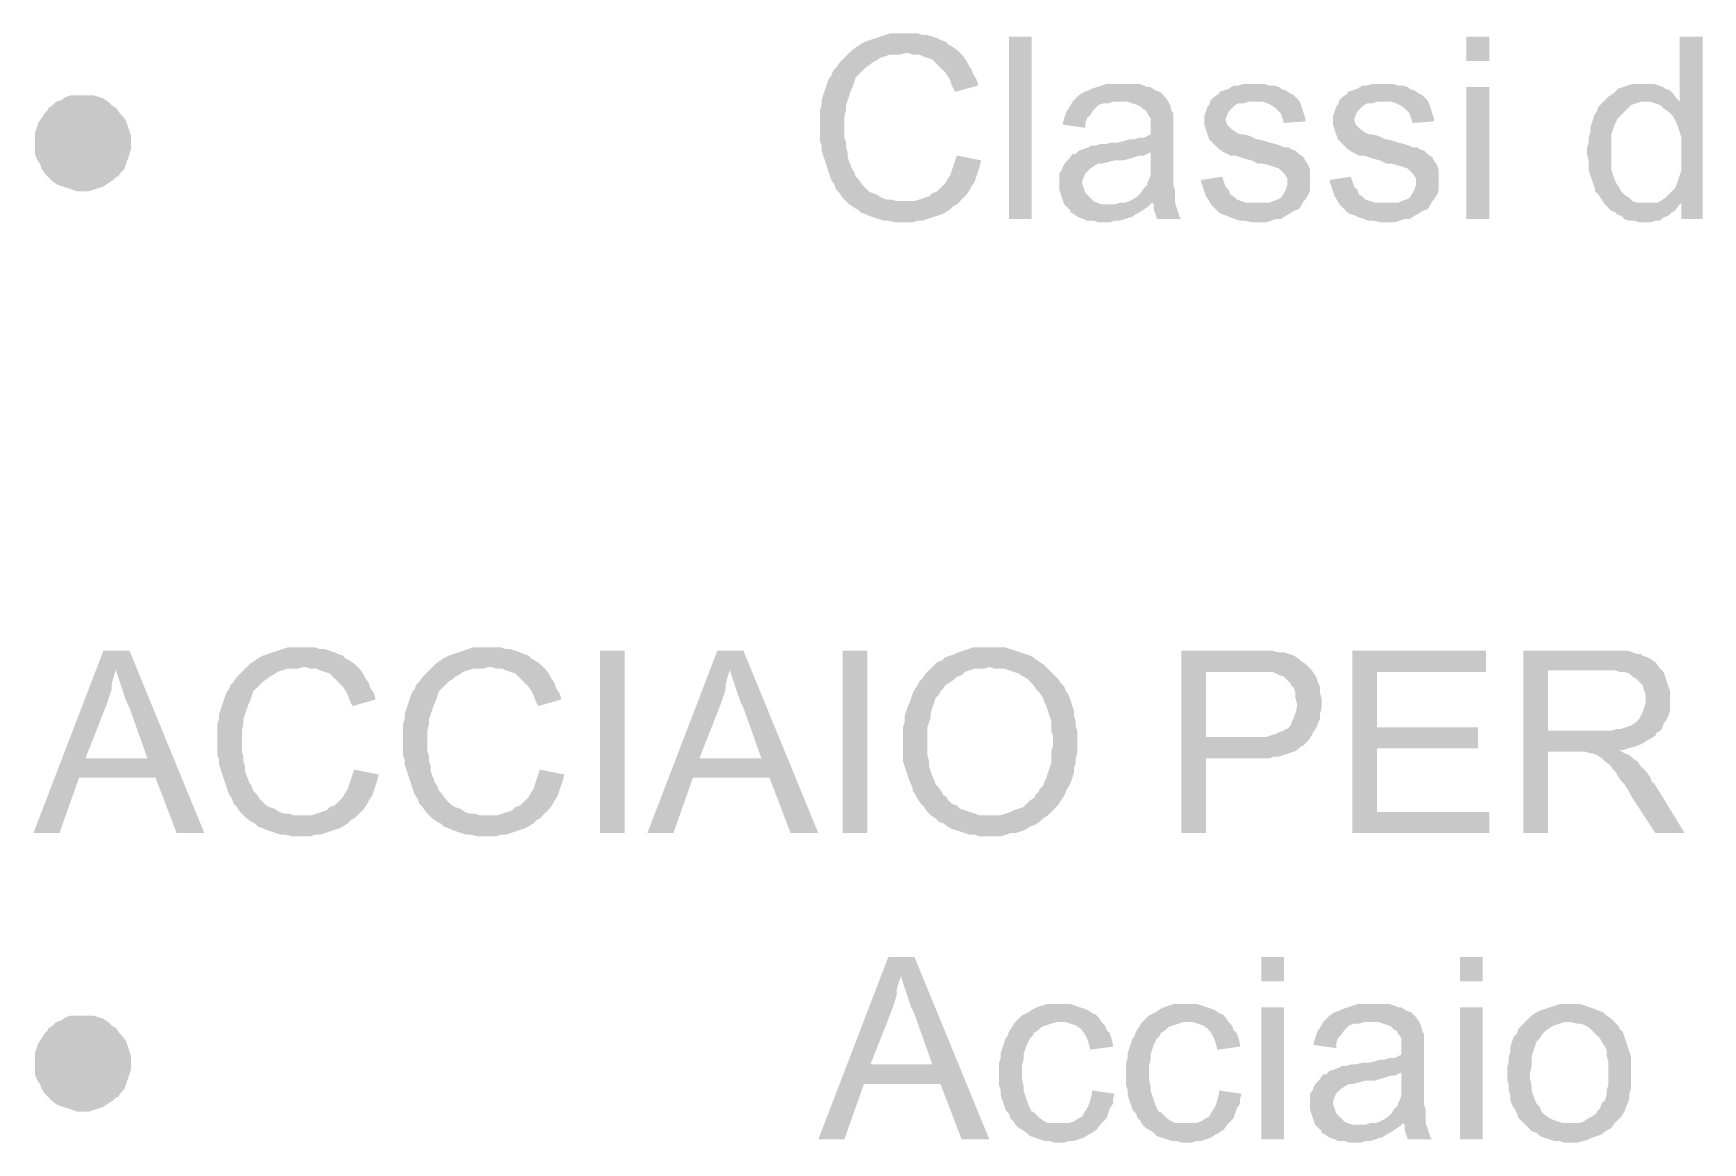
# Model space of a CAD drawing. Header units: millimetres. Extents: x -35.3 to 0.3, y 0.4 to 20.6.
# Drawn here: x -34.538 to -33.684, y 9.981 to 10.549 of the extents above; entities that cross this region are included whole.
import ezdxf

# ---------------------------------------------------------------- set-up
doc = ezdxf.new("R2010")
doc.units = ezdxf.units.MM
doc.layers.add('PDF _Riempimenti solidi', color=7, linetype='Continuous')

msp = doc.modelspace()

# ---------------------------------------------------------------- hatches: boundary and pattern name
at = {"layer": 'PDF _Riempimenti solidi', "transparency": 33554559}
for points in [[(-34.091, 10.54851), (-34.09933, 10.54851), (-34.10183, 10.54767), (-34.10433, 10.54684), (-34.10683, 10.54601), (-34.10933, 10.54517), (-34.11183, 10.54434), (-34.1135, 10.54351), (-34.116, 10.54184), (-34.1185, 10.54017), (-34.12017, 10.53851), (-34.1235, 10.53517), (-34.12517, 10.53351), (-34.12683, 10.53101), (-34.1285, 10.52934), (-34.12933, 10.52684), (-34.13017, 10.52601), (-34.131, 10.52434), (-34.13183, 10.52184), (-34.13267, 10.51934), (-34.13433, 10.51434), (-34.13433, 10.51184), (-34.13517, 10.50934), (-34.13517, 10.49351), (-34.13433, 10.49101), (-34.13433, 10.48851), (-34.1335, 10.48601), (-34.13267, 10.48351), (-34.13183, 10.48101), (-34.131, 10.47851), (-34.13017, 10.47601), (-34.12933, 10.47351), (-34.12767, 10.47101), (-34.12683, 10.46851), (-34.12517, 10.46684), (-34.1235, 10.46434), (-34.12017, 10.46101), (-34.09267, 10.46267), (-34.096, 10.46267), (-34.0985, 10.46351), (-34.101, 10.46351), (-34.1035, 10.46434), (-34.106, 10.46601), (-34.1085, 10.46684), (-34.11017, 10.46767), (-34.11183, 10.46934), (-34.1135, 10.47101), (-34.11517, 10.47351), (-34.11683, 10.47517), (-34.11767, 10.47767), (-34.11933, 10.48017), (-34.11933, 10.48101), (-34.12017, 10.48267), (-34.121, 10.48517), (-34.121, 10.48767), (-34.12183, 10.49017), (-34.12183, 10.49267), (-34.12267, 10.49517), (-34.12267, 10.50601), (-34.12183, 10.50934), (-34.12183, 10.51184), (-34.11933, 10.51934), (-34.1185, 10.52101), (-34.11767, 10.52351), (-34.11683, 10.52601), (-34.11183, 10.53101), (-34.10933, 10.53267), (-34.1085, 10.53351), (-34.10683, 10.53434), (-34.10433, 10.53601), (-34.10183, 10.53684), (-34.09933, 10.53767), (-34.09433, 10.53767), (-34.091, 10.53851), (-34.0635, 10.53851), (-34.06517, 10.54017), (-34.06767, 10.54184), (-34.06933, 10.54267), (-34.071, 10.54434), (-34.0735, 10.54517), (-34.07517, 10.54601), (-34.07767, 10.54684), (-34.08017, 10.54767), (-34.08267, 10.54767), (-34.08517, 10.54851), (-34.0885, 10.54851)], [(-34.02683, 10.45351), (-34.02683, 10.54684), (-34.0385, 10.54684), (-34.0385, 10.45351)], [(-33.79267, 10.53434), (-33.79267, 10.54684), (-33.80434, 10.54684), (-33.80434, 10.53434)], [(-33.6835, 10.54684), (-33.69517, 10.54684), (-33.69517, 10.51351), (-33.71267, 10.51351), (-33.71017, 10.51351), (-33.70517, 10.51184), (-33.7035, 10.51017), (-33.701, 10.50851), (-33.69933, 10.50684), (-33.6985, 10.50601), (-33.69683, 10.50267), (-33.696, 10.50017), (-33.69517, 10.49767), (-33.69433, 10.49517), (-33.69433, 10.47851), (-33.69517, 10.47601), (-33.69683, 10.47101), (-33.69767, 10.46934), (-33.69933, 10.46767), (-33.70267, 10.46434), (-33.70517, 10.46267), (-33.70683, 10.46184), (-33.69433, 10.46184), (-33.69433, 10.45351), (-33.6835, 10.45351)], [(-34.0635, 10.53851), (-34.091, 10.53851), (-34.09017, 10.53851), (-34.08767, 10.53767), (-34.08433, 10.53767), (-34.08267, 10.53684), (-34.08017, 10.53601), (-34.07767, 10.53517), (-34.07433, 10.53184), (-34.071, 10.52851), (-34.06933, 10.52601), (-34.0685, 10.52434), (-34.06767, 10.52184), (-34.066, 10.51851), (-34.05433, 10.52184), (-34.05433, 10.52267), (-34.05517, 10.52517), (-34.05683, 10.52767), (-34.05767, 10.53017), (-34.05933, 10.53267), (-34.06017, 10.53434), (-34.06183, 10.53684)], [(-34.48767, 10.49267), (-34.48767, 10.48934), (-34.4885, 10.48684), (-34.48933, 10.48434), (-34.49017, 10.48184), (-34.491, 10.47934), (-34.49267, 10.47767), (-34.49433, 10.47517), (-34.49517, 10.47517), (-34.49683, 10.47351), (-34.50183, 10.47017), (-34.50433, 10.46934), (-34.50683, 10.46851), (-34.50933, 10.46767), (-34.51517, 10.46767), (-34.51767, 10.46851), (-34.52017, 10.46934), (-34.52267, 10.47017), (-34.52517, 10.47101), (-34.52767, 10.47267), (-34.52933, 10.47434), (-34.53183, 10.47684), (-34.5335, 10.47934), (-34.53433, 10.48184), (-34.536, 10.48434), (-34.53683, 10.48684), (-34.53683, 10.49767), (-34.536, 10.50017), (-34.53517, 10.50267), (-34.5335, 10.50517), (-34.53183, 10.50767), (-34.53017, 10.50934), (-34.53017, 10.51017), (-34.52767, 10.51184), (-34.526, 10.51351), (-34.5235, 10.51434), (-34.521, 10.51601), (-34.5185, 10.51684), (-34.50683, 10.51684), (-34.50433, 10.51601), (-34.50183, 10.51517), (-34.49933, 10.51351), (-34.49767, 10.51184), (-34.49517, 10.51017), (-34.4935, 10.50767), (-34.49183, 10.50601), (-34.49017, 10.50351), (-34.48767, 10.49601)], [(-33.98017, 10.52267), (-33.9885, 10.52267), (-33.991, 10.52184), (-33.9935, 10.52101), (-33.996, 10.52017), (-33.99767, 10.51934), (-34.00017, 10.51851), (-34.00267, 10.51684), (-34.00433, 10.51517), (-34.006, 10.51351), (-33.97767, 10.51351), (-33.97517, 10.51267), (-33.97267, 10.51184), (-33.971, 10.51101), (-33.96933, 10.50934), (-33.9685, 10.50934), (-33.96767, 10.50767), (-33.966, 10.50517), (-33.966, 10.49684), (-33.96933, 10.49517), (-33.97183, 10.49517), (-33.97433, 10.49434), (-33.97683, 10.49434), (-33.97933, 10.49351), (-33.98267, 10.49267), (-33.986, 10.49267), (-33.98933, 10.49184), (-33.99183, 10.49184), (-33.99433, 10.49101), (-33.99683, 10.49101), (-33.99767, 10.49017), (-34.00017, 10.48934), (-34.00267, 10.48851), (-33.966, 10.48767), (-33.966, 10.47601), (-33.96683, 10.47351), (-33.96767, 10.47184), (-33.96767, 10.47101), (-33.96933, 10.46934), (-33.971, 10.46684), (-33.97267, 10.46517), (-33.97517, 10.46351), (-33.97683, 10.46267), (-33.97933, 10.46184), (-33.96517, 10.46184), (-33.96433, 10.46101), (-33.96433, 10.45851), (-33.9635, 10.45601), (-33.96267, 10.45351), (-33.95017, 10.45351), (-33.951, 10.45434), (-33.95183, 10.45684), (-33.95267, 10.45934), (-33.9535, 10.46184), (-33.9535, 10.46851), (-33.95433, 10.47101), (-33.95433, 10.50767), (-33.95517, 10.50851), (-33.956, 10.51184), (-33.95683, 10.51351), (-33.9585, 10.51601), (-33.95933, 10.51684), (-33.961, 10.51851), (-33.9635, 10.51934), (-33.966, 10.52101), (-33.96767, 10.52101), (-33.96933, 10.52184), (-33.97183, 10.52267), (-33.97767, 10.52267)], [(-33.9135, 10.52267), (-33.9185, 10.52267), (-33.921, 10.52184), (-33.9235, 10.52184), (-33.926, 10.52017), (-33.9285, 10.51934), (-33.931, 10.51851), (-33.931, 10.51767), (-33.9335, 10.51601), (-33.93517, 10.51434), (-33.91267, 10.51351), (-33.9085, 10.51351), (-33.906, 10.51267), (-33.90433, 10.51184), (-33.90183, 10.51017), (-33.901, 10.50934), (-33.89933, 10.50767), (-33.8985, 10.50517), (-33.89767, 10.50267), (-33.88683, 10.50351), (-33.88683, 10.50517), (-33.88767, 10.50767), (-33.8885, 10.51017), (-33.88933, 10.51267), (-33.89017, 10.51434), (-33.89267, 10.51684), (-33.89433, 10.51767), (-33.89683, 10.51934), (-33.89933, 10.52017), (-33.90017, 10.52101), (-33.90267, 10.52184), (-33.90517, 10.52184), (-33.90767, 10.52267), (-33.91017, 10.52267)], [(-33.84767, 10.52267), (-33.85267, 10.52267), (-33.85517, 10.52184), (-33.85767, 10.52184), (-33.86017, 10.52017), (-33.86267, 10.51934), (-33.86517, 10.51851), (-33.86517, 10.51767), (-33.86767, 10.51601), (-33.86933, 10.51434), (-33.84683, 10.51351), (-33.84267, 10.51351), (-33.84017, 10.51267), (-33.8385, 10.51184), (-33.836, 10.51017), (-33.83517, 10.50934), (-33.8335, 10.50767), (-33.83267, 10.50517), (-33.83183, 10.50267), (-33.821, 10.50351), (-33.821, 10.50517), (-33.82183, 10.50767), (-33.82267, 10.51017), (-33.8235, 10.51267), (-33.82433, 10.51434), (-33.82517, 10.51517), (-33.82683, 10.51684), (-33.8285, 10.51767), (-33.831, 10.51934), (-33.8335, 10.52017), (-33.83433, 10.52101), (-33.83683, 10.52184), (-33.83933, 10.52184), (-33.84183, 10.52267), (-33.84433, 10.52267)], [(-33.79267, 10.45351), (-33.79267, 10.52101), (-33.80434, 10.52101), (-33.80434, 10.45351)], [(-33.7135, 10.52267), (-33.71933, 10.52267), (-33.72183, 10.52184), (-33.72433, 10.52101), (-33.72683, 10.52017), (-33.7285, 10.51851), (-33.72933, 10.51767), (-33.73183, 10.51601), (-33.7335, 10.51434), (-33.73683, 10.51101), (-33.73767, 10.50851), (-33.73933, 10.50601), (-33.73933, 10.50517), (-33.74017, 10.50267), (-33.741, 10.50017), (-33.741, 10.49767), (-33.74183, 10.49517), (-33.74183, 10.49267), (-33.74267, 10.49017), (-33.74267, 10.48684), (-33.74183, 10.48351), (-33.74183, 10.47851), (-33.73933, 10.47101), (-33.7385, 10.46934), (-33.7385, 10.46767), (-33.73683, 10.46601), (-33.73517, 10.46351), (-33.7335, 10.46101), (-33.71183, 10.46184), (-33.71683, 10.46184), (-33.71933, 10.46267), (-33.721, 10.46434), (-33.7235, 10.46601), (-33.72517, 10.46767), (-33.726, 10.46934), (-33.72767, 10.47184), (-33.7285, 10.47351), (-33.72933, 10.47601), (-33.73017, 10.47851), (-33.73017, 10.49684), (-33.72933, 10.49934), (-33.7285, 10.50184), (-33.72767, 10.50351), (-33.72683, 10.50517), (-33.7235, 10.50851), (-33.72183, 10.51017), (-33.72017, 10.51184), (-33.71767, 10.51267), (-33.71517, 10.51351), (-33.69517, 10.51351), (-33.69683, 10.51517), (-33.6985, 10.51767), (-33.70017, 10.51934), (-33.70267, 10.52017), (-33.7035, 10.52101), (-33.706, 10.52184), (-33.7085, 10.52267), (-33.711, 10.52267)], [(-34.006, 10.51351), (-34.00683, 10.51184), (-34.0085, 10.50934), (-34.00933, 10.50767), (-34.01017, 10.50517), (-34.011, 10.50184), (-33.99933, 10.50017), (-33.99933, 10.50267), (-33.9985, 10.50517), (-33.99683, 10.50684), (-33.99517, 10.50934), (-33.99433, 10.51017), (-33.99267, 10.51184), (-33.99017, 10.51267), (-33.98767, 10.51267), (-33.98517, 10.51351), (-33.98183, 10.51351)], [(-33.93517, 10.51434), (-33.936, 10.51184), (-33.93683, 10.51101), (-33.93767, 10.50851), (-33.9385, 10.50601), (-33.9385, 10.50184), (-33.93767, 10.49934), (-33.93683, 10.49684), (-33.936, 10.49434), (-33.93267, 10.49101), (-33.931, 10.48934), (-33.9285, 10.48767), (-33.92683, 10.48684), (-33.92517, 10.48601), (-33.92267, 10.48601), (-33.92017, 10.48517), (-33.91767, 10.48434), (-33.91433, 10.48351), (-33.911, 10.48184), (-33.9085, 10.48184), (-33.90517, 10.48101), (-33.90017, 10.47934), (-33.89767, 10.47684), (-33.896, 10.47434), (-33.896, 10.47101), (-33.89683, 10.46851), (-33.89767, 10.46684), (-33.89933, 10.46434), (-33.901, 10.46351), (-33.9035, 10.46267), (-33.90517, 10.46184), (-33.911, 10.46184), (-33.93517, 10.46101), (-33.9335, 10.45934), (-33.93183, 10.45767), (-33.931, 10.45684), (-33.92933, 10.45601), (-33.92683, 10.45517), (-33.92517, 10.45434), (-33.92017, 10.45267), (-33.91767, 10.45267), (-33.91433, 10.45184), (-33.90683, 10.45184), (-33.90433, 10.45267), (-33.90183, 10.45351), (-33.89933, 10.45351), (-33.89683, 10.45517), (-33.89517, 10.45601), (-33.89267, 10.45767), (-33.89017, 10.45851), (-33.8885, 10.46101), (-33.88767, 10.46267), (-33.88683, 10.46351), (-33.88517, 10.46601), (-33.88433, 10.46851), (-33.88433, 10.47851), (-33.88517, 10.48101), (-33.88683, 10.48351), (-33.88767, 10.48517), (-33.89017, 10.48684), (-33.89183, 10.48851), (-33.89433, 10.48934), (-33.89517, 10.49017), (-33.89767, 10.49017), (-33.89933, 10.49101), (-33.90183, 10.49184), (-33.90517, 10.49267), (-33.90767, 10.49351), (-33.911, 10.49434), (-33.91183, 10.49434), (-33.91517, 10.49601), (-33.9185, 10.49684), (-33.92017, 10.49684), (-33.92183, 10.49767), (-33.92433, 10.49934), (-33.92683, 10.50184), (-33.92767, 10.50434), (-33.92683, 10.50684), (-33.926, 10.50851), (-33.9235, 10.51101), (-33.92267, 10.51184), (-33.921, 10.51267), (-33.9185, 10.51267), (-33.916, 10.51351), (-33.91267, 10.51351)], [(-33.86933, 10.51434), (-33.87017, 10.51184), (-33.871, 10.51101), (-33.87183, 10.50851), (-33.87267, 10.50601), (-33.87267, 10.50184), (-33.87017, 10.49434), (-33.86683, 10.49101), (-33.86517, 10.48934), (-33.86267, 10.48767), (-33.861, 10.48684), (-33.85933, 10.48601), (-33.85683, 10.48601), (-33.85433, 10.48517), (-33.85183, 10.48434), (-33.8485, 10.48351), (-33.84517, 10.48184), (-33.84267, 10.48184), (-33.83933, 10.48101), (-33.83683, 10.48017), (-33.83433, 10.47934), (-33.8335, 10.47851), (-33.83183, 10.47684), (-33.83017, 10.47434), (-33.83017, 10.47101), (-33.831, 10.46851), (-33.83183, 10.46684), (-33.8335, 10.46434), (-33.83517, 10.46351), (-33.83767, 10.46267), (-33.83933, 10.46184), (-33.84517, 10.46184), (-33.86933, 10.46101), (-33.86767, 10.45934), (-33.866, 10.45767), (-33.86517, 10.45684), (-33.8635, 10.45601), (-33.861, 10.45517), (-33.85933, 10.45434), (-33.85683, 10.45351), (-33.85433, 10.45267), (-33.85183, 10.45267), (-33.8485, 10.45184), (-33.841, 10.45184), (-33.8385, 10.45267), (-33.836, 10.45351), (-33.8335, 10.45351), (-33.831, 10.45517), (-33.82933, 10.45601), (-33.82683, 10.45767), (-33.82433, 10.45851), (-33.82267, 10.46101), (-33.82183, 10.46267), (-33.821, 10.46351), (-33.81933, 10.46601), (-33.8185, 10.46851), (-33.8185, 10.47851), (-33.81933, 10.48101), (-33.821, 10.48351), (-33.82183, 10.48517), (-33.82433, 10.48684), (-33.826, 10.48851), (-33.8285, 10.48934), (-33.82933, 10.49017), (-33.83183, 10.49017), (-33.8335, 10.49101), (-33.836, 10.49184), (-33.83933, 10.49267), (-33.84183, 10.49351), (-33.84517, 10.49434), (-33.846, 10.49434), (-33.84933, 10.49601), (-33.85267, 10.49684), (-33.85433, 10.49684), (-33.856, 10.49767), (-33.8585, 10.49934), (-33.86017, 10.50101), (-33.861, 10.50184), (-33.86183, 10.50434), (-33.861, 10.50684), (-33.86017, 10.50851), (-33.85767, 10.51101), (-33.85683, 10.51184), (-33.85517, 10.51267), (-33.85267, 10.51267), (-33.85017, 10.51351), (-33.84683, 10.51351)], [(-34.06517, 10.48601), (-34.066, 10.48351), (-34.06683, 10.48101), (-34.06767, 10.47851), (-34.0685, 10.47601), (-34.07017, 10.47351), (-34.071, 10.47184), (-34.07267, 10.47017), (-34.07433, 10.46851), (-34.07517, 10.46767), (-34.07767, 10.46684), (-34.07933, 10.46517), (-34.08183, 10.46434), (-34.08433, 10.46351), (-34.08683, 10.46267), (-34.09267, 10.46267), (-34.12017, 10.46101), (-34.11767, 10.45934), (-34.116, 10.45851), (-34.11433, 10.45684), (-34.11183, 10.45601), (-34.11017, 10.45517), (-34.10767, 10.45434), (-34.10517, 10.45351), (-34.10267, 10.45267), (-34.10017, 10.45267), (-34.09683, 10.45184), (-34.08767, 10.45184), (-34.08517, 10.45267), (-34.08267, 10.45267), (-34.08017, 10.45351), (-34.07767, 10.45434), (-34.07517, 10.45517), (-34.07267, 10.45601), (-34.071, 10.45684), (-34.0685, 10.45851), (-34.06683, 10.46017), (-34.06517, 10.46101), (-34.0635, 10.46267), (-34.06017, 10.46601), (-34.0585, 10.46851), (-34.05767, 10.47017), (-34.056, 10.47267), (-34.05517, 10.47517), (-34.05433, 10.47767), (-34.0535, 10.48017), (-34.05267, 10.48351)], [(-34.00267, 10.48851), (-34.00433, 10.48684), (-34.006, 10.48684), (-34.00767, 10.48434), (-34.00933, 10.48267), (-34.011, 10.48017), (-34.011, 10.47934), (-34.01267, 10.47684), (-34.01267, 10.46851), (-34.01183, 10.46601), (-34.011, 10.46351), (-34.01017, 10.46101), (-34.0085, 10.45934), (-34.00683, 10.45767), (-34.00683, 10.45684), (-34.00517, 10.45601), (-34.00267, 10.45434), (-34.00017, 10.45351), (-33.9985, 10.45267), (-33.99517, 10.45267), (-33.99267, 10.45184), (-33.98683, 10.45184), (-33.98433, 10.45267), (-33.98183, 10.45267), (-33.97683, 10.45434), (-33.976, 10.45434), (-33.9735, 10.45601), (-33.97183, 10.45684), (-33.96933, 10.45851), (-33.96683, 10.46017), (-33.98683, 10.46101), (-33.991, 10.46101), (-33.9935, 10.46184), (-33.99517, 10.46267), (-33.99683, 10.46434), (-33.99767, 10.46517), (-33.99933, 10.46684), (-34.00017, 10.46934), (-34.001, 10.47184), (-34.001, 10.47267), (-34.00017, 10.47517), (-33.99933, 10.47684), (-33.9985, 10.47767), (-33.99683, 10.47934), (-33.99433, 10.48101), (-33.99267, 10.48184), (-33.991, 10.48184), (-33.98767, 10.48267), (-33.98433, 10.48351), (-33.98017, 10.48351), (-33.97683, 10.48434), (-33.97433, 10.48517), (-33.97183, 10.48601), (-33.96933, 10.48601), (-33.96767, 10.48684), (-33.966, 10.48767)], [(-33.92933, 10.47517), (-33.94017, 10.47351), (-33.94017, 10.47267), (-33.9385, 10.46767), (-33.93767, 10.46517), (-33.936, 10.46267), (-33.93517, 10.46101), (-33.911, 10.46184), (-33.91683, 10.46184), (-33.91933, 10.46267), (-33.92183, 10.46351), (-33.9235, 10.46517), (-33.92517, 10.46601), (-33.926, 10.46851), (-33.92767, 10.47017), (-33.9285, 10.47267)], [(-33.8635, 10.47517), (-33.87433, 10.47351), (-33.87433, 10.47267), (-33.8735, 10.47017), (-33.87267, 10.46767), (-33.87183, 10.46517), (-33.87017, 10.46267), (-33.86933, 10.46101), (-33.84517, 10.46184), (-33.851, 10.46184), (-33.8535, 10.46267), (-33.856, 10.46351), (-33.85767, 10.46517), (-33.85933, 10.46601), (-33.86017, 10.46851), (-33.86183, 10.47017), (-33.86267, 10.47267)], [(-33.97933, 10.46184), (-33.98183, 10.46184), (-33.98433, 10.46101), (-33.98683, 10.46101), (-33.96683, 10.46017), (-33.96517, 10.46184)], [(-33.70683, 10.46184), (-33.71183, 10.46184), (-33.7335, 10.46101), (-33.73183, 10.45934), (-33.73017, 10.45767), (-33.72767, 10.45684), (-33.72767, 10.45601), (-33.72517, 10.45517), (-33.7235, 10.45351), (-33.721, 10.45267), (-33.7185, 10.45267), (-33.716, 10.45184), (-33.71017, 10.45184), (-33.70767, 10.45267), (-33.70517, 10.45267), (-33.7035, 10.45434), (-33.701, 10.45517), (-33.69933, 10.45684), (-33.69767, 10.45767), (-33.696, 10.46017), (-33.69433, 10.46184)], [(-34.39933, 10.23434), (-34.40767, 10.23434), (-34.41017, 10.23351), (-34.41267, 10.23267), (-34.41517, 10.23184), (-34.41767, 10.23101), (-34.42017, 10.23017), (-34.42183, 10.22934), (-34.42433, 10.22767), (-34.42683, 10.22601), (-34.4285, 10.22434), (-34.43183, 10.22101), (-34.4335, 10.21934), (-34.43517, 10.21684), (-34.43683, 10.21517), (-34.43767, 10.21267), (-34.4385, 10.21184), (-34.43933, 10.21017), (-34.44267, 10.20017), (-34.44267, 10.19767), (-34.4435, 10.19517), (-34.4435, 10.17934), (-34.44267, 10.17684), (-34.44267, 10.17434), (-34.44183, 10.17184), (-34.441, 10.16934), (-34.44017, 10.16684), (-34.4385, 10.16184), (-34.43767, 10.15934), (-34.436, 10.15684), (-34.43517, 10.15434), (-34.4335, 10.15267), (-34.43183, 10.15017), (-34.43017, 10.14851), (-34.4285, 10.14684), (-34.401, 10.14851), (-34.40433, 10.14851), (-34.40683, 10.14934), (-34.40933, 10.14934), (-34.41183, 10.15017), (-34.41433, 10.15184), (-34.41683, 10.15267), (-34.4185, 10.15351), (-34.42183, 10.15684), (-34.4235, 10.15934), (-34.42517, 10.16101), (-34.426, 10.16351), (-34.42767, 10.16601), (-34.42767, 10.16684), (-34.4285, 10.16851), (-34.42933, 10.17101), (-34.42933, 10.17351), (-34.43017, 10.17601), (-34.43017, 10.17851), (-34.431, 10.18101), (-34.431, 10.19184), (-34.43017, 10.19517), (-34.43017, 10.19767), (-34.42933, 10.20017), (-34.42767, 10.20517), (-34.42683, 10.20684), (-34.42517, 10.21184), (-34.42183, 10.21517), (-34.42017, 10.21684), (-34.41767, 10.21851), (-34.41683, 10.21934), (-34.41517, 10.22017), (-34.41267, 10.22184), (-34.40767, 10.22351), (-34.40267, 10.22351), (-34.39933, 10.22434), (-34.37183, 10.22434), (-34.3735, 10.22601), (-34.376, 10.22767), (-34.37767, 10.22851), (-34.37933, 10.23017), (-34.38183, 10.23101), (-34.3835, 10.23184), (-34.386, 10.23267), (-34.3885, 10.23351), (-34.391, 10.23351), (-34.3935, 10.23434), (-34.39683, 10.23434)], [(-34.30433, 10.23434), (-34.31267, 10.23434), (-34.31517, 10.23351), (-34.31767, 10.23267), (-34.32017, 10.23184), (-34.32267, 10.23101), (-34.32517, 10.23017), (-34.32683, 10.22934), (-34.32933, 10.22767), (-34.33183, 10.22601), (-34.33517, 10.22267), (-34.3385, 10.21934), (-34.34017, 10.21684), (-34.34183, 10.21517), (-34.34267, 10.21267), (-34.3435, 10.21184), (-34.34433, 10.21017), (-34.346, 10.20517), (-34.34683, 10.20267), (-34.34767, 10.20017), (-34.34767, 10.19767), (-34.3485, 10.19517), (-34.3485, 10.17934), (-34.34767, 10.17684), (-34.34767, 10.17434), (-34.34683, 10.17184), (-34.346, 10.16934), (-34.34517, 10.16684), (-34.34267, 10.15934), (-34.341, 10.15684), (-34.34017, 10.15434), (-34.3385, 10.15267), (-34.33683, 10.15017), (-34.33517, 10.14851), (-34.3335, 10.14684), (-34.306, 10.14851), (-34.30933, 10.14851), (-34.31183, 10.14934), (-34.31433, 10.14934), (-34.31683, 10.15017), (-34.31933, 10.15184), (-34.32183, 10.15267), (-34.3235, 10.15351), (-34.32517, 10.15517), (-34.32683, 10.15684), (-34.3285, 10.15934), (-34.33017, 10.16101), (-34.331, 10.16351), (-34.33267, 10.16601), (-34.33267, 10.16684), (-34.3335, 10.16851), (-34.33433, 10.17101), (-34.33433, 10.17351), (-34.33517, 10.17601), (-34.33517, 10.17851), (-34.336, 10.18101), (-34.336, 10.19184), (-34.33517, 10.19517), (-34.33517, 10.19767), (-34.33433, 10.20017), (-34.3335, 10.20267), (-34.33267, 10.20517), (-34.33183, 10.20684), (-34.33017, 10.21184), (-34.3285, 10.21351), (-34.32517, 10.21684), (-34.32267, 10.21851), (-34.32183, 10.21934), (-34.32017, 10.22017), (-34.31767, 10.22184), (-34.31517, 10.22267), (-34.31267, 10.22351), (-34.30767, 10.22351), (-34.30433, 10.22434), (-34.27683, 10.22434), (-34.2785, 10.22601), (-34.281, 10.22767), (-34.28267, 10.22851), (-34.28433, 10.23017), (-34.28683, 10.23101), (-34.2885, 10.23184), (-34.291, 10.23267), (-34.2935, 10.23351), (-34.296, 10.23351), (-34.2985, 10.23434), (-34.30183, 10.23434)], [(-34.0485, 10.23434), (-34.05683, 10.23434), (-34.05933, 10.23351), (-34.06183, 10.23267), (-34.06433, 10.23184), (-34.066, 10.23101), (-34.071, 10.22934), (-34.07267, 10.22767), (-34.07517, 10.22684), (-34.07683, 10.22517), (-34.0485, 10.22434), (-34.046, 10.22351), (-34.041, 10.22351), (-34.0385, 10.22267), (-34.036, 10.22184), (-34.0335, 10.22101), (-34.031, 10.21934), (-34.02933, 10.21851), (-34.026, 10.21517), (-34.02433, 10.21267), (-34.02267, 10.21101), (-34.021, 10.20851), (-34.02017, 10.20601), (-34.01933, 10.20434), (-34.01683, 10.19684), (-34.01683, 10.19184), (-34.016, 10.18934), (-34.016, 10.18351), (-34.01683, 10.18101), (-34.01683, 10.17517), (-34.01767, 10.17267), (-34.0185, 10.17017), (-34.01933, 10.16767), (-34.02017, 10.16601), (-34.021, 10.16351), (-34.02267, 10.16184), (-34.0235, 10.16017), (-34.02517, 10.15851), (-34.02517, 10.15767), (-34.02767, 10.15601), (-34.02933, 10.15434), (-34.031, 10.15267), (-34.0335, 10.15184), (-34.036, 10.15101), (-34.03767, 10.15017), (-34.04017, 10.14934), (-34.04267, 10.14851), (-34.0485, 10.14851), (-34.0185, 10.14851), (-34.01517, 10.15184), (-34.0135, 10.15351), (-34.01183, 10.15601), (-34.01017, 10.15851), (-34.00933, 10.16017), (-34.00933, 10.16101), (-34.00767, 10.16351), (-34.00683, 10.16517), (-34.006, 10.16767), (-34.00517, 10.17017), (-34.00517, 10.17267), (-34.00433, 10.17517), (-34.00433, 10.17767), (-34.0035, 10.18017), (-34.0035, 10.19184), (-34.00433, 10.19434), (-34.00433, 10.19684), (-34.00517, 10.19934), (-34.00517, 10.20184), (-34.006, 10.20434), (-34.00683, 10.20684), (-34.00767, 10.20934), (-34.0085, 10.21101), (-34.00933, 10.21184), (-34.01017, 10.21434), (-34.01183, 10.21601), (-34.0135, 10.21851), (-34.01517, 10.22017), (-34.0185, 10.22351), (-34.02017, 10.22517), (-34.02267, 10.22684), (-34.02517, 10.22851), (-34.026, 10.22934), (-34.02767, 10.23017), (-34.03017, 10.23101), (-34.03267, 10.23184), (-34.03517, 10.23267), (-34.03767, 10.23351), (-34.04017, 10.23434), (-34.04517, 10.23434)], [(-34.4885, 10.23267), (-34.50183, 10.23267), (-34.53767, 10.13934), (-34.52433, 10.13934), (-34.51433, 10.16767), (-34.47517, 10.16767), (-34.511, 10.17767), (-34.50017, 10.20517), (-34.49933, 10.20767), (-34.4985, 10.21017), (-34.49767, 10.21267), (-34.49767, 10.21517), (-34.49683, 10.21851), (-34.496, 10.22101), (-34.49517, 10.22351)], [(-34.4885, 10.23267), (-34.49517, 10.22351), (-34.49517, 10.22184), (-34.49433, 10.21934), (-34.4935, 10.21684), (-34.49267, 10.21434), (-34.49183, 10.21184), (-34.49017, 10.20684), (-34.4885, 10.20351), (-34.47933, 10.17767), (-34.511, 10.17767), (-34.47517, 10.16767), (-34.46433, 10.13934), (-34.45017, 10.13934)], [(-34.23517, 10.13934), (-34.23517, 10.23267), (-34.24767, 10.23267), (-34.24767, 10.13934)], [(-34.17433, 10.23267), (-34.18767, 10.23267), (-34.2235, 10.13934), (-34.21017, 10.13934), (-34.20017, 10.16767), (-34.161, 10.16767), (-34.19683, 10.17767), (-34.186, 10.20517), (-34.18433, 10.21017), (-34.1835, 10.21267), (-34.1835, 10.21517), (-34.18267, 10.21851), (-34.18183, 10.22101), (-34.181, 10.22351)], [(-34.17433, 10.23267), (-34.181, 10.22351), (-34.181, 10.22184), (-34.18017, 10.21934), (-34.17933, 10.21684), (-34.1785, 10.21434), (-34.17767, 10.21184), (-34.176, 10.20684), (-34.17433, 10.20351), (-34.16517, 10.17767), (-34.19683, 10.17767), (-34.161, 10.16767), (-34.15017, 10.13934), (-34.136, 10.13934)], [(-34.111, 10.13934), (-34.111, 10.23267), (-34.1235, 10.23267), (-34.1235, 10.13934)], [(-34.07683, 10.22517), (-34.0785, 10.22351), (-34.081, 10.22101), (-34.08267, 10.21851), (-34.08433, 10.21684), (-34.08517, 10.21517), (-34.08683, 10.21267), (-34.08767, 10.21101), (-34.0885, 10.20851), (-34.08933, 10.20601), (-34.09017, 10.20434), (-34.091, 10.20184), (-34.09183, 10.19934), (-34.09183, 10.19601), (-34.09267, 10.19351), (-34.09267, 10.17601), (-34.09183, 10.17351), (-34.091, 10.17101), (-34.09017, 10.16851), (-34.08933, 10.16601), (-34.0885, 10.16434), (-34.08767, 10.16184), (-34.08767, 10.16101), (-34.086, 10.15851), (-34.08517, 10.15684), (-34.0835, 10.15434), (-34.08183, 10.15267), (-34.08017, 10.15017), (-34.0785, 10.14851), (-34.076, 10.14684), (-34.07433, 10.14517), (-34.07183, 10.14434), (-34.071, 10.14351), (-34.0685, 10.14184), (-34.066, 10.14101), (-34.0635, 10.14017), (-34.061, 10.13934), (-34.0585, 10.13851), (-34.056, 10.13851), (-34.0535, 10.13767), (-34.04267, 10.13767), (-34.04017, 10.13851), (-34.03767, 10.13934), (-34.03517, 10.13934), (-34.03267, 10.14017), (-34.03017, 10.14101), (-34.02767, 10.14267), (-34.02517, 10.14351), (-34.02267, 10.14517), (-34.021, 10.14684), (-34.0185, 10.14851), (-34.0535, 10.14851), (-34.056, 10.14934), (-34.0585, 10.15017), (-34.061, 10.15101), (-34.0635, 10.15184), (-34.06517, 10.15351), (-34.06767, 10.15434), (-34.06933, 10.15601), (-34.071, 10.15851), (-34.07183, 10.15851), (-34.07267, 10.16017), (-34.07433, 10.16267), (-34.076, 10.16434), (-34.07683, 10.16684), (-34.07767, 10.16851), (-34.0785, 10.17101), (-34.07933, 10.17351), (-34.07933, 10.17601), (-34.08017, 10.17934), (-34.08017, 10.19351), (-34.07933, 10.19601), (-34.0785, 10.19851), (-34.0785, 10.20101), (-34.07767, 10.20351), (-34.07683, 10.20601), (-34.076, 10.20851), (-34.07433, 10.21017), (-34.0735, 10.21184), (-34.07183, 10.21351), (-34.071, 10.21517), (-34.06933, 10.21601), (-34.06683, 10.21767), (-34.06517, 10.21934), (-34.06267, 10.22017), (-34.061, 10.22184), (-34.0585, 10.22267), (-34.056, 10.22351), (-34.051, 10.22351), (-34.0485, 10.22434)], [(-33.91433, 10.23267), (-33.95017, 10.23267), (-33.95017, 10.13934), (-33.93767, 10.13934), (-33.93767, 10.17767), (-33.90517, 10.17767), (-33.90267, 10.17851), (-33.90017, 10.17851), (-33.89767, 10.17934), (-33.89267, 10.18101), (-33.891, 10.18184), (-33.88933, 10.18351), (-33.88767, 10.18434), (-33.88517, 10.18684), (-33.93767, 10.18851), (-33.93767, 10.22184), (-33.9135, 10.22184), (-33.8835, 10.22267), (-33.88683, 10.22601), (-33.88933, 10.22767), (-33.89017, 10.22851), (-33.89267, 10.23017), (-33.89517, 10.23101), (-33.89767, 10.23184), (-33.901, 10.23184), (-33.9035, 10.23267), (-33.91183, 10.23267)], [(-33.79433, 10.23267), (-33.86267, 10.23267), (-33.86267, 10.13934), (-33.79267, 10.13934), (-33.79267, 10.15017), (-33.85017, 10.15017), (-33.85017, 10.18267), (-33.7985, 10.18267), (-33.7985, 10.19351), (-33.85017, 10.19351), (-33.85017, 10.22184), (-33.79433, 10.22184)], [(-33.7335, 10.23267), (-33.77517, 10.23267), (-33.77517, 10.13934), (-33.76267, 10.13934), (-33.76267, 10.18101), (-33.7485, 10.18101), (-33.726, 10.18184), (-33.72433, 10.18184), (-33.72183, 10.18267), (-33.7185, 10.18351), (-33.716, 10.18434), (-33.71433, 10.18517), (-33.71183, 10.18684), (-33.71017, 10.18767), (-33.70767, 10.18934), (-33.70683, 10.19101), (-33.706, 10.19101), (-33.76267, 10.19184), (-33.76267, 10.22267), (-33.73267, 10.22267), (-33.706, 10.22434), (-33.70767, 10.22684), (-33.71017, 10.22851), (-33.71183, 10.22934), (-33.71433, 10.23017), (-33.71517, 10.23101), (-33.71683, 10.23101), (-33.71933, 10.23184), (-33.72183, 10.23267), (-33.73017, 10.23267)], [(-34.37183, 10.22434), (-34.39933, 10.22434), (-34.3985, 10.22434), (-34.396, 10.22351), (-34.39267, 10.22351), (-34.391, 10.22267), (-34.386, 10.22101), (-34.38267, 10.21767), (-34.37933, 10.21434), (-34.37767, 10.21184), (-34.37683, 10.21017), (-34.376, 10.20767), (-34.37433, 10.20434), (-34.36267, 10.20767), (-34.36267, 10.20851), (-34.3635, 10.21101), (-34.36517, 10.21351), (-34.366, 10.21601), (-34.36767, 10.21851), (-34.3685, 10.22017), (-34.37017, 10.22267)], [(-34.27683, 10.22434), (-34.30433, 10.22434), (-34.3035, 10.22434), (-34.301, 10.22351), (-34.29767, 10.22351), (-34.296, 10.22267), (-34.2935, 10.22184), (-34.291, 10.22101), (-34.28933, 10.21934), (-34.286, 10.21601), (-34.28433, 10.21434), (-34.28267, 10.21184), (-34.28183, 10.21017), (-34.281, 10.20767), (-34.27933, 10.20434), (-34.26767, 10.20767), (-34.26767, 10.20851), (-34.2685, 10.21101), (-34.27017, 10.21351), (-34.271, 10.21601), (-34.27267, 10.21851), (-34.2735, 10.22017), (-34.27517, 10.22267)], [(-33.8835, 10.22267), (-33.9135, 10.22184), (-33.9035, 10.22184), (-33.90017, 10.22017), (-33.89767, 10.21934), (-33.89433, 10.21601), (-33.89433, 10.21517), (-33.89267, 10.21351), (-33.89183, 10.21101), (-33.89183, 10.20851), (-33.891, 10.20517), (-33.891, 10.20434), (-33.89183, 10.20101), (-33.89267, 10.19851), (-33.8935, 10.19684), (-33.89433, 10.19434), (-33.896, 10.19267), (-33.89683, 10.19267), (-33.89767, 10.19184), (-33.90017, 10.19101), (-33.90183, 10.19017), (-33.90433, 10.18934), (-33.90683, 10.18851), (-33.93767, 10.18851), (-33.88517, 10.18684), (-33.8835, 10.18934), (-33.88267, 10.19101), (-33.881, 10.19351), (-33.88017, 10.19601), (-33.87933, 10.19767), (-33.87933, 10.20017), (-33.8785, 10.20351), (-33.8785, 10.20851), (-33.87933, 10.21101), (-33.87933, 10.21434), (-33.88017, 10.21601), (-33.881, 10.21851), (-33.88183, 10.22017)], [(-33.706, 10.22434), (-33.73267, 10.22267), (-33.7285, 10.22267), (-33.726, 10.22184), (-33.7235, 10.22184), (-33.721, 10.22101), (-33.71933, 10.21934), (-33.71767, 10.21851), (-33.716, 10.21684), (-33.71433, 10.21517), (-33.7135, 10.21267), (-33.71267, 10.21017), (-33.71267, 10.20601), (-33.7135, 10.20351), (-33.71433, 10.20101), (-33.71517, 10.19934), (-33.716, 10.19767), (-33.71767, 10.19601), (-33.72017, 10.19434), (-33.72267, 10.19351), (-33.72517, 10.19267), (-33.72683, 10.19267), (-33.73017, 10.19184), (-33.76267, 10.19184), (-33.706, 10.19101), (-33.70433, 10.19267), (-33.7035, 10.19517), (-33.70183, 10.19767), (-33.701, 10.19934), (-33.70017, 10.20184), (-33.70017, 10.21184), (-33.701, 10.21434), (-33.70183, 10.21684), (-33.70267, 10.21934), (-33.7035, 10.22184), (-33.70433, 10.22267)], [(-33.726, 10.18184), (-33.7485, 10.18101), (-33.7435, 10.18101), (-33.741, 10.18017), (-33.74017, 10.18017), (-33.73767, 10.17934), (-33.73517, 10.17767), (-33.7335, 10.17601), (-33.731, 10.17434), (-33.72933, 10.17184), (-33.72767, 10.17017), (-33.72683, 10.16851), (-33.72517, 10.16601), (-33.7235, 10.16434), (-33.72183, 10.16184), (-33.72017, 10.15851), (-33.70767, 10.13934), (-33.69267, 10.13934), (-33.7085, 10.16517), (-33.70933, 10.16517), (-33.71017, 10.16767), (-33.71183, 10.17017), (-33.7135, 10.17184), (-33.71517, 10.17351), (-33.71683, 10.17601), (-33.71933, 10.17767), (-33.721, 10.17934), (-33.7235, 10.18017)], [(-34.3735, 10.17184), (-34.37433, 10.16934), (-34.37517, 10.16684), (-34.376, 10.16434), (-34.37683, 10.16184), (-34.3785, 10.15934), (-34.37933, 10.15767), (-34.381, 10.15601), (-34.38267, 10.15434), (-34.3835, 10.15351), (-34.386, 10.15267), (-34.38767, 10.15101), (-34.39017, 10.15017), (-34.39267, 10.14934), (-34.39517, 10.14851), (-34.401, 10.14851), (-34.4285, 10.14684), (-34.426, 10.14517), (-34.42433, 10.14434), (-34.42267, 10.14267), (-34.42017, 10.14184), (-34.4185, 10.14101), (-34.4135, 10.13934), (-34.411, 10.13851), (-34.4085, 10.13851), (-34.40517, 10.13767), (-34.396, 10.13767), (-34.3935, 10.13851), (-34.391, 10.13851), (-34.386, 10.14017), (-34.3835, 10.14101), (-34.381, 10.14184), (-34.37933, 10.14267), (-34.37683, 10.14434), (-34.37517, 10.14601), (-34.3735, 10.14684), (-34.37183, 10.14851), (-34.37017, 10.15017), (-34.3685, 10.15184), (-34.36683, 10.15434), (-34.366, 10.15601), (-34.36433, 10.15851), (-34.36183, 10.16601), (-34.361, 10.16934)], [(-34.2785, 10.17184), (-34.27933, 10.16934), (-34.28017, 10.16684), (-34.28183, 10.16184), (-34.2835, 10.15934), (-34.28433, 10.15767), (-34.286, 10.15601), (-34.28767, 10.15434), (-34.2885, 10.15351), (-34.291, 10.15267), (-34.29267, 10.15101), (-34.29517, 10.15017), (-34.29767, 10.14934), (-34.30017, 10.14851), (-34.306, 10.14851), (-34.3335, 10.14684), (-34.331, 10.14517), (-34.32933, 10.14434), (-34.32767, 10.14267), (-34.32517, 10.14184), (-34.3235, 10.14101), (-34.321, 10.14017), (-34.316, 10.13851), (-34.3135, 10.13851), (-34.31017, 10.13767), (-34.301, 10.13767), (-34.2985, 10.13851), (-34.296, 10.13851), (-34.2935, 10.13934), (-34.2885, 10.14101), (-34.286, 10.14184), (-34.28433, 10.14267), (-34.28183, 10.14434), (-34.28017, 10.14601), (-34.2785, 10.14684), (-34.27683, 10.14851), (-34.27517, 10.15017), (-34.2735, 10.15184), (-34.27183, 10.15434), (-34.271, 10.15601), (-34.26933, 10.15851), (-34.26683, 10.16601), (-34.266, 10.16934)], [(-34.08683, 10.07601), (-34.10017, 10.07601), (-34.136, 9.98267), (-34.12267, 9.98267), (-34.11267, 10.01101), (-34.0735, 10.01101), (-34.10933, 10.02101), (-34.0985, 10.04851), (-34.09767, 10.05101), (-34.09683, 10.05351), (-34.096, 10.05601), (-34.096, 10.05851), (-34.09517, 10.06184), (-34.09433, 10.06434), (-34.0935, 10.06684)], [(-34.08683, 10.07601), (-34.0935, 10.06684), (-34.0935, 10.06517), (-34.09267, 10.06267), (-34.091, 10.05767), (-34.09017, 10.05517), (-34.08933, 10.05267), (-34.0885, 10.05017), (-34.08683, 10.04684), (-34.07767, 10.02101), (-34.10933, 10.02101), (-34.0735, 10.01101), (-34.06267, 9.98267), (-34.0485, 9.98267)], [(-33.89767, 10.06351), (-33.89767, 10.07601), (-33.90934, 10.07601), (-33.90934, 10.06351)], [(-33.796, 10.06351), (-33.796, 10.07601), (-33.80767, 10.07601), (-33.80767, 10.06351)], [(-34.48767, 10.02184), (-34.48767, 10.01851), (-34.49017, 10.01101), (-34.491, 10.00851), (-34.49267, 10.00684), (-34.49433, 10.00434), (-34.49517, 10.00434), (-34.49683, 10.00267), (-34.49933, 10.00101), (-34.50183, 9.99934), (-34.50433, 9.99851), (-34.50933, 9.99684), (-34.51517, 9.99684), (-34.51767, 9.99767), (-34.52267, 9.99934), (-34.52517, 10.00017), (-34.52767, 10.00184), (-34.52933, 10.00351), (-34.53017, 10.00434), (-34.53183, 10.00601), (-34.5335, 10.00851), (-34.53433, 10.01101), (-34.536, 10.01351), (-34.53683, 10.01601), (-34.53683, 10.02684), (-34.536, 10.02934), (-34.53517, 10.03184), (-34.5335, 10.03434), (-34.53183, 10.03684), (-34.53017, 10.03851), (-34.53017, 10.03934), (-34.52767, 10.04101), (-34.526, 10.04267), (-34.5235, 10.04351), (-34.521, 10.04517), (-34.5185, 10.04601), (-34.50683, 10.04601), (-34.50433, 10.04517), (-34.50183, 10.04434), (-34.49933, 10.04267), (-34.49767, 10.04101), (-34.49517, 10.03934), (-34.4935, 10.03684), (-34.49183, 10.03517), (-34.49017, 10.03267), (-34.48933, 10.03017), (-34.4885, 10.02767), (-34.48767, 10.02517)], [(-34.01267, 10.05184), (-34.01933, 10.05184), (-34.02183, 10.05101), (-34.02433, 10.05017), (-34.026, 10.04934), (-34.0285, 10.04767), (-34.03017, 10.04684), (-34.03183, 10.04601), (-34.0335, 10.04434), (-34.036, 10.04184), (-34.03683, 10.04017), (-34.0385, 10.03767), (-34.03933, 10.03517), (-34.04017, 10.03434), (-34.041, 10.03184), (-34.04183, 10.02934), (-34.04267, 10.02684), (-34.04267, 10.02434), (-34.0435, 10.02184), (-34.0435, 10.01017), (-34.04267, 10.00767), (-34.04267, 10.00517), (-34.04183, 10.00267), (-34.041, 10.00017), (-34.04017, 9.99767), (-34.0385, 9.99601), (-34.03767, 9.99351), (-34.036, 9.99184), (-34.03517, 9.99017), (-34.01267, 9.99101), (-34.0185, 9.99101), (-34.02017, 9.99184), (-34.02267, 9.99351), (-34.026, 9.99684), (-34.02683, 9.99684), (-34.02767, 9.99851), (-34.0285, 10.00017), (-34.02933, 10.00267), (-34.03017, 10.00517), (-34.031, 10.00767), (-34.031, 10.01017), (-34.03183, 10.01351), (-34.03183, 10.02017), (-34.031, 10.02351), (-34.031, 10.02601), (-34.03017, 10.02851), (-34.02933, 10.03101), (-34.0285, 10.03267), (-34.02767, 10.03434), (-34.026, 10.03601), (-34.026, 10.03684), (-34.0235, 10.03851), (-34.02183, 10.04017), (-34.01933, 10.04101), (-34.01683, 10.04184), (-34.01433, 10.04267), (-33.991, 10.04267), (-33.99267, 10.04517), (-33.99433, 10.04684), (-33.99517, 10.04684), (-33.99767, 10.04851), (-33.99933, 10.04934), (-34.00183, 10.05017), (-34.00433, 10.05101), (-34.00683, 10.05184), (-34.00933, 10.05184)], [(-33.94767, 10.05184), (-33.95433, 10.05184), (-33.95683, 10.05101), (-33.95933, 10.05017), (-33.961, 10.04934), (-33.9635, 10.04767), (-33.96517, 10.04684), (-33.96683, 10.04601), (-33.9685, 10.04434), (-33.971, 10.04184), (-33.97183, 10.04017), (-33.9735, 10.03767), (-33.97433, 10.03517), (-33.97517, 10.03434), (-33.976, 10.03184), (-33.97683, 10.02934), (-33.97767, 10.02684), (-33.97767, 10.02434), (-33.9785, 10.02184), (-33.9785, 10.01017), (-33.97767, 10.00767), (-33.97767, 10.00517), (-33.97683, 10.00267), (-33.976, 10.00017), (-33.97517, 9.99767), (-33.9735, 9.99601), (-33.97267, 9.99351), (-33.971, 9.99184), (-33.97017, 9.99017), (-33.94767, 9.99101), (-33.9535, 9.99101), (-33.95517, 9.99184), (-33.95767, 9.99351), (-33.95933, 9.99517), (-33.961, 9.99684), (-33.96183, 9.99684), (-33.9635, 10.00017), (-33.96433, 10.00267), (-33.96517, 10.00517), (-33.966, 10.00767), (-33.966, 10.01017), (-33.96683, 10.01351), (-33.96683, 10.02017), (-33.966, 10.02351), (-33.966, 10.02601), (-33.96517, 10.02851), (-33.96433, 10.03101), (-33.9635, 10.03267), (-33.96267, 10.03434), (-33.961, 10.03601), (-33.961, 10.03684), (-33.9585, 10.03851), (-33.95683, 10.04017), (-33.95433, 10.04101), (-33.94933, 10.04267), (-33.926, 10.04267), (-33.92767, 10.04517), (-33.92933, 10.04684), (-33.93017, 10.04684), (-33.93267, 10.04851), (-33.93433, 10.04934), (-33.93683, 10.05017), (-33.93933, 10.05101), (-33.94183, 10.05184), (-33.94433, 10.05184)], [(-33.89767, 9.98267), (-33.89767, 10.05017), (-33.90934, 10.05017), (-33.90934, 9.98267)], [(-33.85183, 10.05184), (-33.86017, 10.05184), (-33.86267, 10.05101), (-33.86517, 10.05017), (-33.86767, 10.04934), (-33.86933, 10.04851), (-33.87183, 10.04767), (-33.87433, 10.04601), (-33.876, 10.04434), (-33.87767, 10.04267), (-33.84933, 10.04267), (-33.84433, 10.04101), (-33.84267, 10.04017), (-33.841, 10.03851), (-33.84017, 10.03851), (-33.83933, 10.03684), (-33.83767, 10.03434), (-33.83767, 10.02601), (-33.83933, 10.02517), (-33.841, 10.02434), (-33.8435, 10.02434), (-33.846, 10.02351), (-33.8485, 10.02351), (-33.851, 10.02267), (-33.85433, 10.02184), (-33.85767, 10.02184), (-33.861, 10.02101), (-33.8635, 10.02101), (-33.866, 10.02017), (-33.8685, 10.02017), (-33.86933, 10.01934), (-33.87183, 10.01851), (-33.87433, 10.01767), (-33.83767, 10.01684), (-33.83767, 10.00517), (-33.8385, 10.00267), (-33.83933, 10.00101), (-33.83933, 10.00017), (-33.841, 9.99851), (-33.84267, 9.99601), (-33.84433, 9.99434), (-33.84683, 9.99267), (-33.8485, 9.99184), (-33.851, 9.99101), (-33.83683, 9.99101), (-33.836, 9.99017), (-33.836, 9.98767), (-33.83517, 9.98517), (-33.83433, 9.98267), (-33.82183, 9.98267), (-33.82267, 9.98351), (-33.8235, 9.98601), (-33.82433, 9.98851), (-33.82517, 9.99101), (-33.82517, 9.99767), (-33.826, 10.00017), (-33.826, 10.03684), (-33.82683, 10.03767), (-33.82767, 10.04101), (-33.8285, 10.04267), (-33.83017, 10.04517), (-33.831, 10.04601), (-33.83267, 10.04767), (-33.83517, 10.04851), (-33.83767, 10.05017), (-33.83933, 10.05017), (-33.841, 10.05101), (-33.8435, 10.05184), (-33.84933, 10.05184)], [(-33.796, 9.98267), (-33.796, 10.05017), (-33.80767, 10.05017), (-33.80767, 9.98267)], [(-33.75183, 10.05184), (-33.75683, 10.05184), (-33.75933, 10.05101), (-33.76183, 10.05017), (-33.76433, 10.04934), (-33.76683, 10.04851), (-33.7685, 10.04767), (-33.771, 10.04601), (-33.77267, 10.04434), (-33.77433, 10.04267), (-33.751, 10.04267), (-33.74767, 10.04184), (-33.746, 10.04184), (-33.7435, 10.04101), (-33.741, 10.03934), (-33.73767, 10.03601), (-33.736, 10.03434), (-33.73517, 10.03267), (-33.7335, 10.03017), (-33.73267, 10.02851), (-33.73267, 10.02601), (-33.73183, 10.02267), (-33.73183, 10.01017), (-33.73267, 10.00767), (-33.73267, 10.00517), (-33.7335, 10.00267), (-33.73517, 10.00101), (-33.736, 9.99851), (-33.73767, 9.99684), (-33.73767, 9.99601), (-33.74017, 9.99434), (-33.74183, 9.99351), (-33.74433, 9.99184), (-33.74683, 9.99101), (-33.75183, 9.99101), (-33.77433, 9.99017), (-33.77267, 9.98851), (-33.771, 9.98684), (-33.7685, 9.98601), (-33.76683, 9.98434), (-33.76433, 9.98351), (-33.76183, 9.98267), (-33.75933, 9.98184), (-33.75683, 9.98184), (-33.75433, 9.98101), (-33.74767, 9.98101), (-33.74433, 9.98184), (-33.74183, 9.98267), (-33.74017, 9.98351), (-33.73767, 9.98434), (-33.73517, 9.98517), (-33.73433, 9.98601), (-33.73183, 9.98767), (-33.73017, 9.98851), (-33.7285, 9.99101), (-33.72683, 9.99267), (-33.72517, 9.99434), (-33.7235, 9.99684), (-33.72267, 9.99934), (-33.72183, 10.00101), (-33.721, 10.00351), (-33.721, 10.00601), (-33.72017, 10.00851), (-33.72017, 10.02517), (-33.721, 10.02767), (-33.72183, 10.03017), (-33.72267, 10.03267), (-33.7235, 10.03517), (-33.72433, 10.03767), (-33.726, 10.03934), (-33.72683, 10.04101), (-33.7285, 10.04267), (-33.73017, 10.04434), (-33.73267, 10.04601), (-33.73433, 10.04767), (-33.73683, 10.04851), (-33.7385, 10.04934), (-33.741, 10.05017), (-33.7435, 10.05101), (-33.746, 10.05184), (-33.7485, 10.05184)], [(-33.991, 10.04267), (-34.01183, 10.04267), (-34.00933, 10.04267), (-34.00433, 10.04101), (-34.00183, 10.03934), (-34.001, 10.03851), (-33.99933, 10.03601), (-33.9985, 10.03434), (-33.99767, 10.03184), (-33.99683, 10.02851), (-33.98517, 10.03017), (-33.98517, 10.03101), (-33.986, 10.03434), (-33.98683, 10.03684), (-33.9885, 10.03851), (-33.98933, 10.04101)], [(-33.926, 10.04267), (-33.94683, 10.04267), (-33.94433, 10.04267), (-33.94183, 10.04184), (-33.93933, 10.04101), (-33.93683, 10.03934), (-33.936, 10.03851), (-33.93433, 10.03601), (-33.9335, 10.03434), (-33.93267, 10.03184), (-33.93183, 10.02851), (-33.92017, 10.03017), (-33.92017, 10.03101), (-33.921, 10.03434), (-33.92183, 10.03684), (-33.9235, 10.03851), (-33.92433, 10.04101)], [(-33.87767, 10.04267), (-33.8785, 10.04101), (-33.88017, 10.03851), (-33.881, 10.03684), (-33.88183, 10.03434), (-33.88267, 10.03101), (-33.871, 10.02934), (-33.871, 10.03184), (-33.87017, 10.03434), (-33.8685, 10.03601), (-33.86683, 10.03851), (-33.86433, 10.04101), (-33.86183, 10.04184), (-33.85933, 10.04184), (-33.85683, 10.04267), (-33.8535, 10.04267)], [(-33.77433, 10.04267), (-33.776, 10.04101), (-33.77767, 10.03934), (-33.7785, 10.03684), (-33.78017, 10.03517), (-33.781, 10.03267), (-33.78183, 10.03017), (-33.78183, 10.02767), (-33.78267, 10.02517), (-33.78267, 10.02267), (-33.7835, 10.01934), (-33.7835, 10.01351), (-33.78267, 10.01017), (-33.78267, 10.00767), (-33.78183, 10.00517), (-33.78183, 10.00267), (-33.781, 10.00017), (-33.77933, 9.99767), (-33.7785, 9.99601), (-33.77767, 9.99351), (-33.776, 9.99184), (-33.77433, 9.99017), (-33.75183, 9.99101), (-33.75517, 9.99101), (-33.75767, 9.99184), (-33.76017, 9.99267), (-33.76183, 9.99351), (-33.76433, 9.99517), (-33.766, 9.99684), (-33.76683, 9.99934), (-33.7685, 10.00101), (-33.76933, 10.00267), (-33.77017, 10.00517), (-33.771, 10.00767), (-33.771, 10.01017), (-33.77183, 10.01351), (-33.77183, 10.01684), (-33.771, 10.02017), (-33.771, 10.02517), (-33.77017, 10.02767), (-33.76933, 10.03017), (-33.7685, 10.03267), (-33.76683, 10.03434), (-33.766, 10.03601), (-33.76517, 10.03684), (-33.7635, 10.03851), (-33.761, 10.04017), (-33.75933, 10.04101), (-33.75433, 10.04267), (-33.75183, 10.04267)], [(-33.87433, 10.01767), (-33.876, 10.01601), (-33.87767, 10.01601), (-33.87933, 10.01351), (-33.881, 10.01184), (-33.88267, 10.00934), (-33.88267, 10.00851), (-33.88433, 10.00601), (-33.88433, 9.99767), (-33.88267, 9.99267), (-33.88183, 9.99017), (-33.88017, 9.98851), (-33.8785, 9.98684), (-33.8785, 9.98601), (-33.87683, 9.98517), (-33.87433, 9.98351), (-33.87183, 9.98267), (-33.87017, 9.98184), (-33.86683, 9.98184), (-33.86433, 9.98101), (-33.8585, 9.98101), (-33.856, 9.98184), (-33.8535, 9.98184), (-33.851, 9.98267), (-33.8485, 9.98351), (-33.84767, 9.98351), (-33.84517, 9.98517), (-33.8435, 9.98601), (-33.841, 9.98767), (-33.8385, 9.98934), (-33.8585, 9.99017), (-33.86267, 9.99017), (-33.86517, 9.99101), (-33.86683, 9.99184), (-33.8685, 9.99351), (-33.86933, 9.99434), (-33.871, 9.99601), (-33.87267, 10.00101), (-33.87267, 10.00184), (-33.87183, 10.00434), (-33.871, 10.00601), (-33.87017, 10.00684), (-33.8685, 10.00851), (-33.866, 10.01017), (-33.86433, 10.01101), (-33.86267, 10.01101), (-33.856, 10.01267), (-33.85183, 10.01267), (-33.8485, 10.01351), (-33.846, 10.01434), (-33.8435, 10.01517), (-33.841, 10.01517), (-33.83767, 10.01684)], [(-33.996, 10.00767), (-33.996, 10.00601), (-33.99683, 10.00267), (-33.99767, 10.00017), (-33.9985, 9.99851), (-34.00017, 9.99601), (-34.001, 9.99434), (-34.00267, 9.99351), (-34.00517, 9.99184), (-34.00767, 9.99101), (-34.01267, 9.99101), (-34.03517, 9.99017), (-34.0335, 9.98851), (-34.03183, 9.98767), (-34.02933, 9.98601), (-34.02767, 9.98434), (-34.02517, 9.98351), (-34.02267, 9.98267), (-34.02017, 9.98184), (-34.01767, 9.98184), (-34.01517, 9.98101), (-34.01017, 9.98101), (-34.00767, 9.98184), (-34.00517, 9.98184), (-34.00267, 9.98267), (-34.00017, 9.98351), (-33.99767, 9.98517), (-33.996, 9.98601), (-33.9935, 9.98767), (-33.99183, 9.99017), (-33.9885, 9.99351), (-33.98683, 9.99851), (-33.98517, 10.00101), (-33.98517, 10.00351), (-33.98433, 10.00601)], [(-33.931, 10.00767), (-33.931, 10.00601), (-33.93183, 10.00267), (-33.93267, 10.00017), (-33.9335, 9.99851), (-33.93517, 9.99601), (-33.936, 9.99434), (-33.93767, 9.99351), (-33.94017, 9.99184), (-33.94267, 9.99101), (-33.94767, 9.99101), (-33.97017, 9.99017), (-33.9685, 9.98851), (-33.96683, 9.98767), (-33.96433, 9.98601), (-33.96267, 9.98434), (-33.96017, 9.98351), (-33.95767, 9.98267), (-33.95517, 9.98184), (-33.95267, 9.98184), (-33.95017, 9.98101), (-33.94517, 9.98101), (-33.94267, 9.98184), (-33.94017, 9.98184), (-33.93767, 9.98267), (-33.93517, 9.98351), (-33.93267, 9.98517), (-33.931, 9.98601), (-33.9285, 9.98767), (-33.92683, 9.99017), (-33.92517, 9.99184), (-33.9235, 9.99351), (-33.92267, 9.99601), (-33.92183, 9.99851), (-33.92017, 10.00101), (-33.92017, 10.00351), (-33.91933, 10.00601)], [(-33.851, 9.99101), (-33.8535, 9.99101), (-33.856, 9.99017), (-33.8585, 9.99017), (-33.8385, 9.98934), (-33.83683, 9.99101)]]:
    msp.add_hatch(color=256, dxfattribs=at).paths.add_polyline_path(points)

doc.saveas('drawing.dxf')
